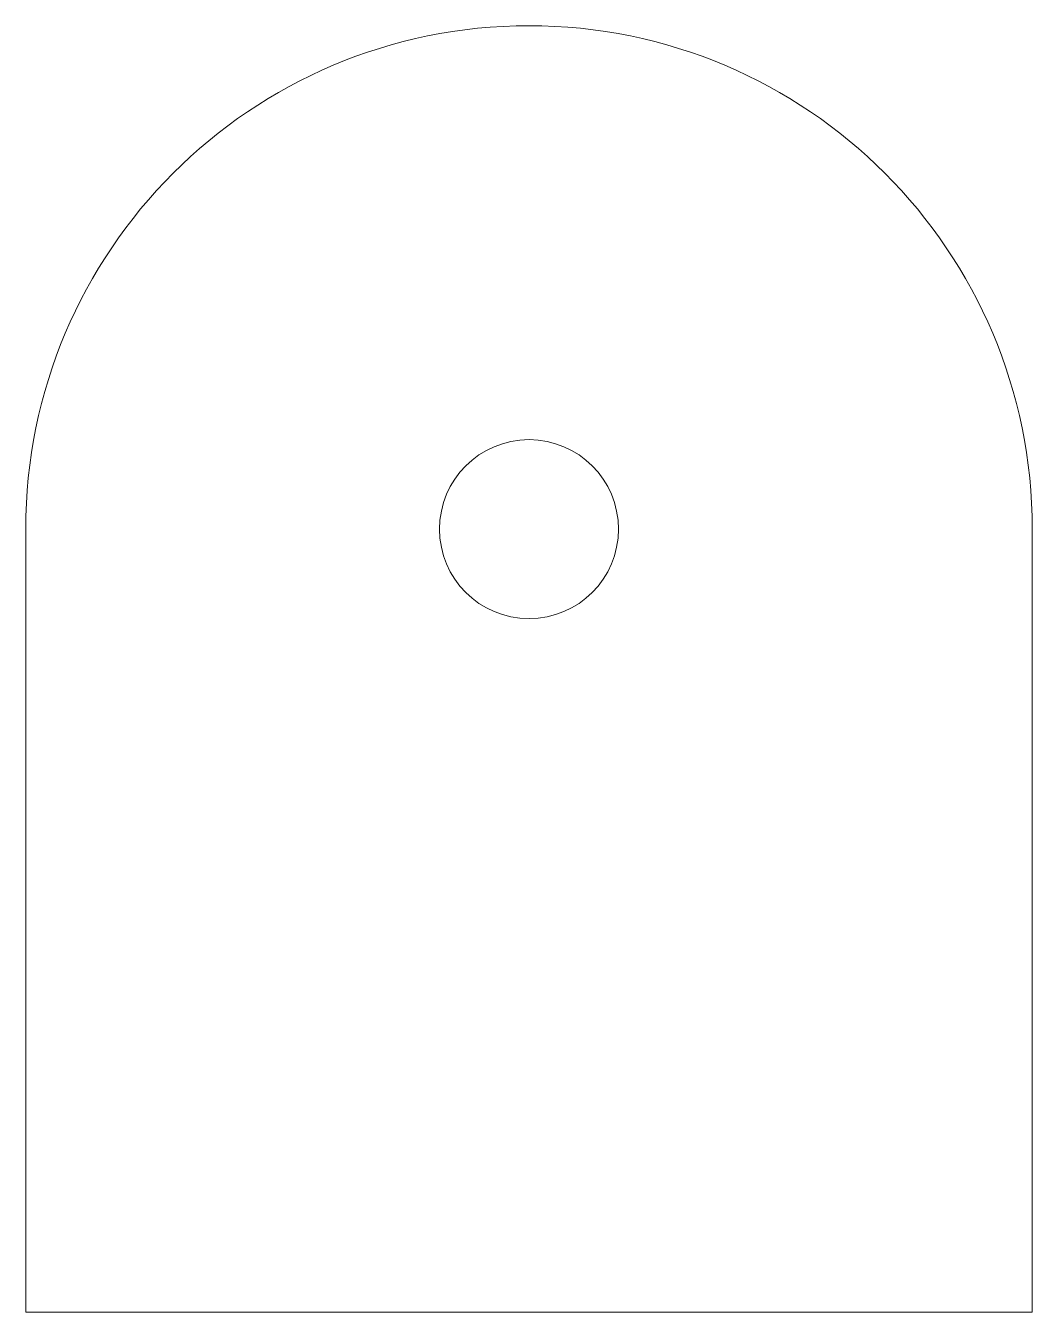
# Model space of a CAD drawing. Header units: millimetres. Extents: x -105 to -87, y 10 to 33.
import ezdxf

# ---------------------------------------------------------------- set-up
doc = ezdxf.new("R2010")
doc.units = ezdxf.units.MM

msp = doc.modelspace()

# ---------------------------------------------------------------- linework, layer by layer
at = {"color": 7, "linetype": 'Continuous', "lineweight": 15}
for p, q in [((-105, 24), (-105, 10)), ((-87, 24), (-87, 10)), ((-87, 10), (-105, 10))]:
    msp.add_line(p, q, dxfattribs=at)
msp.add_circle((-96, 24), 1.6, dxfattribs=at)
msp.add_arc((-96, 24), 9, 0, 180, dxfattribs=at)

doc.saveas('drawing.dxf')
